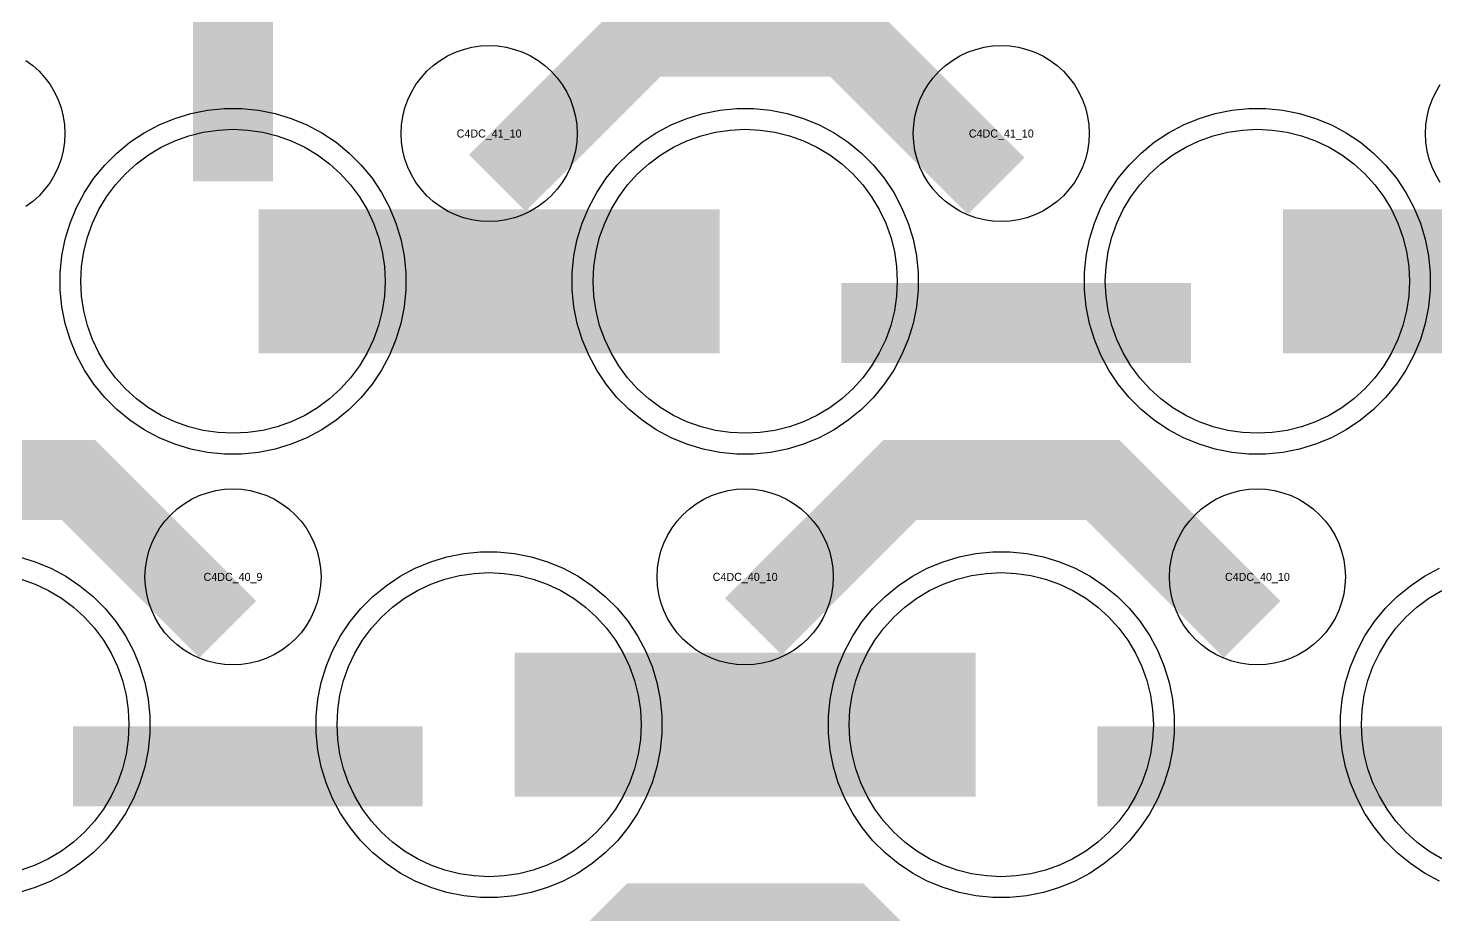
# Model space of a CAD drawing. Extents: x -11880 to 11880, y -14992 to 14992.
# Drawn here: x -8944 to -8504.2, y -9356.4 to -9079.3 of the extents above; entities that cross this region are included whole.
import ezdxf
from ezdxf.enums import TextEntityAlignment as Align

# ---------------------------------------------------------------- set-up
doc = ezdxf.new("R2010")
doc.units = 0
doc.header["$MEASUREMENT"] = 0
for name, color, linetype in [('GDS_775_DT_237', 138, 'CONTINUOUS'), ('RDL1_FS', 34, 'CONTINUOUS'), ('RDL_BS', 160, 'CONTINUOUS')]:
    doc.layers.add(name, color=color, linetype=linetype)

msp = doc.modelspace()

# ---------------------------------------------------------------- linework, layer by layer
at = {"layer": 'RDL1_FS'}
for points in [[(-8880, -9205.944), (-8884.657, -9205.715), (-8889.268, -9205.031), (-8893.791, -9203.899), (-8898.181, -9202.327), (-8902.395, -9200.335), (-8906.395, -9197.937), (-8910.14, -9195.159), (-8913.594, -9192.029), (-8916.724, -9188.575), (-8919.502, -9184.83), (-8921.9, -9180.83), (-8923.892, -9176.616), (-8925.464, -9172.226), (-8926.596, -9167.703), (-8927.28, -9163.092), (-8927.509, -9158.435), (-8927.28, -9153.778), (-8926.596, -9149.167), (-8925.464, -9144.644), (-8923.892, -9140.254), (-8921.9, -9136.04), (-8919.502, -9132.04), (-8916.724, -9128.295), (-8913.594, -9124.841), (-8910.14, -9121.711), (-8906.395, -9118.933), (-8902.395, -9116.535), (-8898.181, -9114.543), (-8893.791, -9112.971), (-8889.268, -9111.839), (-8884.657, -9111.155), (-8880, -9110.926), (-8875.343, -9111.155), (-8870.732, -9111.839), (-8866.209, -9112.971), (-8861.819, -9114.543), (-8857.605, -9116.535), (-8853.605, -9118.933), (-8849.86, -9121.711), (-8846.406, -9124.841), (-8843.276, -9128.295), (-8840.498, -9132.04), (-8838.1, -9136.04), (-8836.108, -9140.254), (-8834.536, -9144.644), (-8833.404, -9149.167), (-8832.72, -9153.778), (-8832.491, -9158.435), (-8832.72, -9163.092), (-8833.404, -9167.703), (-8834.536, -9172.226), (-8836.108, -9176.616), (-8838.1, -9180.83), (-8840.498, -9184.83), (-8843.276, -9188.575), (-8846.406, -9192.029), (-8849.86, -9195.159), (-8853.605, -9197.937), (-8857.605, -9200.335), (-8861.819, -9202.327), (-8866.209, -9203.899), (-8870.732, -9205.031), (-8875.343, -9205.715)], [(-8720, -9205.944), (-8724.657, -9205.715), (-8729.268, -9205.031), (-8733.791, -9203.899), (-8738.181, -9202.327), (-8742.395, -9200.335), (-8746.395, -9197.937), (-8750.14, -9195.159), (-8753.594, -9192.029), (-8756.724, -9188.575), (-8759.502, -9184.83), (-8761.9, -9180.83), (-8763.892, -9176.616), (-8765.464, -9172.226), (-8766.596, -9167.703), (-8767.28, -9163.092), (-8767.509, -9158.435), (-8767.28, -9153.778), (-8766.596, -9149.167), (-8765.464, -9144.644), (-8763.892, -9140.254), (-8761.9, -9136.04), (-8759.502, -9132.04), (-8756.724, -9128.295), (-8753.594, -9124.841), (-8750.14, -9121.711), (-8746.395, -9118.933), (-8742.395, -9116.535), (-8738.181, -9114.543), (-8733.791, -9112.971), (-8729.268, -9111.839), (-8724.657, -9111.155), (-8720, -9110.926), (-8715.343, -9111.155), (-8710.732, -9111.839), (-8706.209, -9112.971), (-8701.819, -9114.543), (-8697.605, -9116.535), (-8693.605, -9118.933), (-8689.86, -9121.711), (-8686.406, -9124.841), (-8683.276, -9128.295), (-8680.498, -9132.04), (-8678.1, -9136.04), (-8676.108, -9140.254), (-8674.536, -9144.644), (-8673.404, -9149.167), (-8672.72, -9153.778), (-8672.491, -9158.435), (-8672.72, -9163.092), (-8673.404, -9167.703), (-8674.536, -9172.226), (-8676.108, -9176.616), (-8678.1, -9180.83), (-8680.498, -9184.83), (-8683.276, -9188.575), (-8686.406, -9192.029), (-8689.86, -9195.159), (-8693.605, -9197.937), (-8697.605, -9200.335), (-8701.819, -9202.327), (-8706.209, -9203.899), (-8710.732, -9205.031), (-8715.343, -9205.715)], [(-8560, -9205.944), (-8564.657, -9205.715), (-8569.268, -9205.031), (-8573.791, -9203.899), (-8578.181, -9202.327), (-8582.395, -9200.335), (-8586.395, -9197.937), (-8590.14, -9195.159), (-8593.594, -9192.029), (-8596.724, -9188.575), (-8599.502, -9184.83), (-8601.9, -9180.83), (-8603.892, -9176.616), (-8605.464, -9172.226), (-8606.596, -9167.703), (-8607.28, -9163.092), (-8607.509, -9158.435), (-8607.28, -9153.778), (-8606.596, -9149.167), (-8605.464, -9144.644), (-8603.892, -9140.254), (-8601.9, -9136.04), (-8599.502, -9132.04), (-8596.724, -9128.295), (-8593.594, -9124.841), (-8590.14, -9121.711), (-8586.395, -9118.933), (-8582.395, -9116.535), (-8578.181, -9114.543), (-8573.791, -9112.971), (-8569.268, -9111.839), (-8564.657, -9111.155), (-8560, -9110.926), (-8555.343, -9111.155), (-8550.732, -9111.839), (-8546.209, -9112.971), (-8541.819, -9114.543), (-8537.605, -9116.535), (-8533.605, -9118.933), (-8529.86, -9121.711), (-8526.406, -9124.841), (-8523.276, -9128.295), (-8520.498, -9132.04), (-8518.1, -9136.04), (-8516.108, -9140.254), (-8514.536, -9144.644), (-8513.404, -9149.167), (-8512.72, -9153.778), (-8512.491, -9158.435), (-8512.72, -9163.092), (-8513.404, -9167.703), (-8514.536, -9172.226), (-8516.108, -9176.616), (-8518.1, -9180.83), (-8520.498, -9184.83), (-8523.276, -9188.575), (-8526.406, -9192.029), (-8529.86, -9195.159), (-8533.605, -9197.937), (-8537.605, -9200.335), (-8541.819, -9202.327), (-8546.209, -9203.899), (-8550.732, -9205.031), (-8555.343, -9205.715)]]:
    msp.add_lwpolyline(points, close=True, dxfattribs=at)
for points in [[(-8871.998, -9158.435, 45, 45, 0), (-8799.998, -9158.435, 45, 45, 0)], [(-8799.998, -9158.435, 45, 45, 0), (-8727.998, -9158.435, 45, 45, 0)], [(-8551.998, -9158.435, 45, 45, 0), (-8479.998, -9158.435, 45, 45, 0)]]:
    msp.add_lwpolyline(points, format="xyseb", dxfattribs=at)
at = {"layer": 'RDL1_FS', "color": 240, "true_color": 0xed1f24}
for points in [[(-8946.209, -9251.536), (-8941.819, -9253.108), (-8937.605, -9255.1), (-8933.605, -9257.498), (-8929.86, -9260.276), (-8926.406, -9263.406), (-8923.276, -9266.86), (-8920.498, -9270.605), (-8918.1, -9274.605), (-8916.108, -9278.819), (-8914.536, -9283.209), (-8913.404, -9287.732), (-8912.72, -9292.343), (-8912.491, -9297), (-8912.72, -9301.657), (-8913.404, -9306.268), (-8914.536, -9310.791), (-8916.108, -9315.181), (-8918.1, -9319.395), (-8920.498, -9323.395), (-8923.276, -9327.14), (-8926.406, -9330.594), (-8929.86, -9333.724), (-8933.605, -9336.502), (-8937.605, -9338.9), (-8941.819, -9340.892), (-8946.209, -9342.464)], [(-8502.395, -9338.9), (-8506.395, -9336.502), (-8510.14, -9333.724), (-8513.594, -9330.594), (-8516.724, -9327.14), (-8519.502, -9323.395), (-8521.9, -9319.395), (-8523.892, -9315.181), (-8525.464, -9310.791), (-8526.596, -9306.268), (-8527.28, -9301.657), (-8527.509, -9297), (-8527.28, -9292.343), (-8526.596, -9287.732), (-8525.464, -9283.209), (-8523.892, -9278.819), (-8521.9, -9274.605), (-8519.502, -9270.605), (-8516.724, -9266.86), (-8513.594, -9263.406), (-8510.14, -9260.276), (-8506.395, -9257.498), (-8502.395, -9255.1)]]:
    msp.add_lwpolyline(points, dxfattribs=at)
for points in [[(-8800, -9344.509), (-8804.657, -9344.28), (-8809.268, -9343.596), (-8813.791, -9342.464), (-8818.181, -9340.892), (-8822.395, -9338.9), (-8826.395, -9336.502), (-8830.14, -9333.724), (-8833.594, -9330.594), (-8836.724, -9327.14), (-8839.502, -9323.395), (-8841.9, -9319.395), (-8843.892, -9315.181), (-8845.464, -9310.791), (-8846.596, -9306.268), (-8847.28, -9301.657), (-8847.509, -9297), (-8847.28, -9292.343), (-8846.596, -9287.732), (-8845.464, -9283.209), (-8843.892, -9278.819), (-8841.9, -9274.605), (-8839.502, -9270.605), (-8836.724, -9266.86), (-8833.594, -9263.406), (-8830.14, -9260.276), (-8826.395, -9257.498), (-8822.395, -9255.1), (-8818.181, -9253.108), (-8813.791, -9251.536), (-8809.268, -9250.404), (-8804.657, -9249.72), (-8800, -9249.491), (-8795.343, -9249.72), (-8790.732, -9250.404), (-8786.209, -9251.536), (-8781.819, -9253.108), (-8777.605, -9255.1), (-8773.605, -9257.498), (-8769.86, -9260.276), (-8766.406, -9263.406), (-8763.276, -9266.86), (-8760.498, -9270.605), (-8758.1, -9274.605), (-8756.108, -9278.819), (-8754.536, -9283.209), (-8753.404, -9287.732), (-8752.72, -9292.343), (-8752.491, -9297), (-8752.72, -9301.657), (-8753.404, -9306.268), (-8754.536, -9310.791), (-8756.108, -9315.181), (-8758.1, -9319.395), (-8760.498, -9323.395), (-8763.276, -9327.14), (-8766.406, -9330.594), (-8769.86, -9333.724), (-8773.605, -9336.502), (-8777.605, -9338.9), (-8781.819, -9340.892), (-8786.209, -9342.464), (-8790.732, -9343.596), (-8795.343, -9344.28)], [(-8640, -9344.509), (-8644.657, -9344.28), (-8649.268, -9343.596), (-8653.791, -9342.464), (-8658.181, -9340.892), (-8662.395, -9338.9), (-8666.395, -9336.502), (-8670.14, -9333.724), (-8673.594, -9330.594), (-8676.724, -9327.14), (-8679.502, -9323.395), (-8681.9, -9319.395), (-8683.892, -9315.181), (-8685.464, -9310.791), (-8686.596, -9306.268), (-8687.28, -9301.657), (-8687.509, -9297), (-8687.28, -9292.343), (-8686.596, -9287.732), (-8685.464, -9283.209), (-8683.892, -9278.819), (-8681.9, -9274.605), (-8679.502, -9270.605), (-8676.724, -9266.86), (-8673.594, -9263.406), (-8670.14, -9260.276), (-8666.395, -9257.498), (-8662.395, -9255.1), (-8658.181, -9253.108), (-8653.791, -9251.536), (-8649.268, -9250.404), (-8644.657, -9249.72), (-8640, -9249.491), (-8635.343, -9249.72), (-8630.732, -9250.404), (-8626.209, -9251.536), (-8621.819, -9253.108), (-8617.605, -9255.1), (-8613.605, -9257.498), (-8609.86, -9260.276), (-8606.406, -9263.406), (-8603.276, -9266.86), (-8600.498, -9270.605), (-8598.1, -9274.605), (-8596.108, -9278.819), (-8594.536, -9283.209), (-8593.404, -9287.732), (-8592.72, -9292.343), (-8592.491, -9297), (-8592.72, -9301.657), (-8593.404, -9306.268), (-8594.536, -9310.791), (-8596.108, -9315.181), (-8598.1, -9319.395), (-8600.498, -9323.395), (-8603.276, -9327.14), (-8606.406, -9330.594), (-8609.86, -9333.724), (-8613.605, -9336.502), (-8617.605, -9338.9), (-8621.819, -9340.892), (-8626.209, -9342.464), (-8630.732, -9343.596), (-8635.343, -9344.28)]]:
    msp.add_lwpolyline(points, close=True, dxfattribs=at)
for points in [[(-8791.998, -9297, 45, 45, 0), (-8719.998, -9297, 45, 45, 0)], [(-8719.998, -9297, 45, 45, 0), (-8647.998, -9297, 45, 45, 0)]]:
    msp.add_lwpolyline(points, format="xyseb", dxfattribs=at)
at = {"layer": 'RDL_BS'}
for points in [[(-8880, -9127.165, 25, 25, 0), (-8880, -9020.388, 25, 25, 0)], [(-8880, -9050.857, 25, 25, 0), (-8880, -9096.477, 25, 25, 0)], [(-8797.438, -9127.749, 25, 25, 0), (-8751.623, -9081.934, 25, 25, 0), (-8718.07, -9081.934, 25, 25, 0)], [(-8641.599, -9128.648, 25, 25, 0), (-8688.313, -9081.934, 25, 25, 0), (-8718.071, -9081.934, 25, 25, 0)], [(-8689.984, -9171.448, 25, 25, 0), (-8580.719, -9171.448, 25, 25, 0)], [(-8881.599, -9267.213, 25, 25, 0), (-8928.313, -9220.499, 25, 25, 0), (-8958.071, -9220.499, 25, 25, 0)], [(-8717.438, -9266.314, 25, 25, 0), (-8671.623, -9220.499, 25, 25, 0), (-8638.07, -9220.499, 25, 25, 0)], [(-8561.599, -9267.213, 25, 25, 0), (-8608.313, -9220.499, 25, 25, 0), (-8638.071, -9220.499, 25, 25, 0)], [(-8797.438, -9404.879, 25, 25, 0), (-8751.623, -9359.064, 25, 25, 0), (-8718.07, -9359.064, 25, 25, 0)], [(-8641.599, -9405.778, 25, 25, 0), (-8688.313, -9359.064, 25, 25, 0), (-8718.071, -9359.064, 25, 25, 0)]]:
    msp.add_lwpolyline(points, format="xyseb", dxfattribs=at)
for points in [[(-8800, -9139.741), (-8802.693, -9139.609), (-8805.365, -9139.213), (-8807.984, -9138.556), (-8810.519, -9137.649), (-8812.956, -9136.497), (-8815.28, -9135.104), (-8817.443, -9133.501), (-8819.442, -9131.689), (-8821.254, -9129.69), (-8822.857, -9127.527), (-8824.25, -9125.203), (-8825.402, -9122.766), (-8826.309, -9120.231), (-8826.966, -9117.612), (-8827.362, -9114.94), (-8827.494, -9112.247), (-8827.362, -9109.554), (-8826.966, -9106.882), (-8826.309, -9104.263), (-8825.402, -9101.728), (-8824.25, -9099.291), (-8822.857, -9096.967), (-8821.254, -9094.804), (-8819.442, -9092.805), (-8817.443, -9090.993), (-8815.28, -9089.39), (-8812.956, -9087.997), (-8810.519, -9086.845), (-8807.984, -9085.938), (-8805.365, -9085.281), (-8802.693, -9084.885), (-8800, -9084.753), (-8797.307, -9084.885), (-8794.635, -9085.281), (-8792.016, -9085.938), (-8789.481, -9086.845), (-8787.044, -9087.997), (-8784.72, -9089.39), (-8782.557, -9090.993), (-8780.558, -9092.805), (-8778.746, -9094.804), (-8777.143, -9096.967), (-8775.75, -9099.291), (-8774.598, -9101.728), (-8773.691, -9104.263), (-8773.034, -9106.882), (-8772.638, -9109.554), (-8772.506, -9112.247), (-8772.638, -9114.94), (-8773.034, -9117.612), (-8773.691, -9120.231), (-8774.598, -9122.766), (-8775.75, -9125.203), (-8777.143, -9127.527), (-8778.746, -9129.69), (-8780.558, -9131.689), (-8782.557, -9133.501), (-8784.72, -9135.104), (-8787.044, -9136.497), (-8789.481, -9137.649), (-8792.016, -9138.556), (-8794.635, -9139.213), (-8797.307, -9139.609)], [(-8640, -9139.741), (-8642.693, -9139.609), (-8645.365, -9139.213), (-8647.984, -9138.556), (-8650.519, -9137.649), (-8652.956, -9136.497), (-8655.28, -9135.104), (-8657.443, -9133.501), (-8659.442, -9131.689), (-8661.254, -9129.69), (-8662.857, -9127.527), (-8664.25, -9125.203), (-8665.402, -9122.766), (-8666.309, -9120.231), (-8666.966, -9117.612), (-8667.362, -9114.94), (-8667.494, -9112.247), (-8667.362, -9109.554), (-8666.966, -9106.882), (-8666.309, -9104.263), (-8665.402, -9101.728), (-8664.25, -9099.291), (-8662.857, -9096.967), (-8661.254, -9094.804), (-8659.442, -9092.805), (-8657.443, -9090.993), (-8655.28, -9089.39), (-8652.956, -9087.997), (-8650.519, -9086.845), (-8647.984, -9085.938), (-8645.365, -9085.281), (-8642.693, -9084.885), (-8640, -9084.753), (-8637.307, -9084.885), (-8634.635, -9085.281), (-8632.016, -9085.938), (-8629.481, -9086.845), (-8627.044, -9087.997), (-8624.72, -9089.39), (-8622.557, -9090.993), (-8620.558, -9092.805), (-8618.746, -9094.804), (-8617.143, -9096.967), (-8615.75, -9099.291), (-8614.598, -9101.728), (-8613.691, -9104.263), (-8613.034, -9106.882), (-8612.638, -9109.554), (-8612.506, -9112.247), (-8612.638, -9114.94), (-8613.034, -9117.612), (-8613.691, -9120.231), (-8614.598, -9122.766), (-8615.75, -9125.203), (-8617.143, -9127.527), (-8618.746, -9129.69), (-8620.558, -9131.689), (-8622.557, -9133.501), (-8624.72, -9135.104), (-8627.044, -9136.497), (-8629.481, -9137.649), (-8632.016, -9138.556), (-8634.635, -9139.213), (-8637.307, -9139.609)], [(-8882.644, -9212.435), (-8887.938, -9211.918), (-8893.165, -9210.872), (-8898.205, -9209.341), (-8903.115, -9207.31), (-8907.777, -9204.818), (-8912.191, -9201.871), (-8916.292, -9198.509), (-8920.074, -9194.727), (-8923.436, -9190.626), (-8926.383, -9186.212), (-8928.875, -9181.55), (-8930.906, -9176.64), (-8932.437, -9171.6), (-8933.483, -9166.373), (-8934, -9161.079), (-8934, -9155.791), (-8933.483, -9150.497), (-8932.437, -9145.27), (-8930.906, -9140.23), (-8928.875, -9135.32), (-8926.383, -9130.658), (-8923.436, -9126.244), (-8920.074, -9122.143), (-8916.292, -9118.361), (-8912.191, -9114.999), (-8907.777, -9112.052), (-8903.115, -9109.56), (-8898.205, -9107.529), (-8893.165, -9105.998), (-8887.938, -9104.952), (-8882.644, -9104.435), (-8877.356, -9104.435), (-8872.062, -9104.952), (-8866.835, -9105.998), (-8861.795, -9107.529), (-8856.885, -9109.56), (-8852.223, -9112.052), (-8847.809, -9114.999), (-8843.708, -9118.361), (-8839.926, -9122.143), (-8836.564, -9126.244), (-8833.617, -9130.658), (-8831.125, -9135.32), (-8829.094, -9140.23), (-8827.563, -9145.27), (-8826.517, -9150.497), (-8826, -9155.791), (-8826, -9161.079), (-8826.517, -9166.373), (-8827.563, -9171.6), (-8829.094, -9176.64), (-8831.125, -9181.55), (-8833.617, -9186.212), (-8836.564, -9190.626), (-8839.926, -9194.727), (-8843.708, -9198.509), (-8847.809, -9201.871), (-8852.223, -9204.818), (-8856.885, -9207.31), (-8861.795, -9209.341), (-8866.835, -9210.872), (-8872.062, -9211.918), (-8877.356, -9212.435)], [(-8722.644, -9212.435), (-8727.938, -9211.918), (-8733.165, -9210.872), (-8738.205, -9209.341), (-8743.115, -9207.31), (-8747.777, -9204.818), (-8752.191, -9201.871), (-8756.292, -9198.509), (-8760.074, -9194.727), (-8763.436, -9190.626), (-8766.383, -9186.212), (-8768.875, -9181.55), (-8770.906, -9176.64), (-8772.437, -9171.6), (-8773.483, -9166.373), (-8774, -9161.079), (-8774, -9155.791), (-8773.483, -9150.497), (-8772.437, -9145.27), (-8770.906, -9140.23), (-8768.875, -9135.32), (-8766.383, -9130.658), (-8763.436, -9126.244), (-8760.074, -9122.143), (-8756.292, -9118.361), (-8752.191, -9114.999), (-8747.777, -9112.052), (-8743.115, -9109.56), (-8738.205, -9107.529), (-8733.165, -9105.998), (-8727.938, -9104.952), (-8722.644, -9104.435), (-8717.356, -9104.435), (-8712.062, -9104.952), (-8706.835, -9105.998), (-8701.795, -9107.529), (-8696.885, -9109.56), (-8692.223, -9112.052), (-8687.809, -9114.999), (-8683.708, -9118.361), (-8679.926, -9122.143), (-8676.564, -9126.244), (-8673.617, -9130.658), (-8671.125, -9135.32), (-8669.094, -9140.23), (-8667.563, -9145.27), (-8666.517, -9150.497), (-8666, -9155.791), (-8666, -9161.079), (-8666.517, -9166.373), (-8667.563, -9171.6), (-8669.094, -9176.64), (-8671.125, -9181.55), (-8673.617, -9186.212), (-8676.564, -9190.626), (-8679.926, -9194.727), (-8683.708, -9198.509), (-8687.809, -9201.871), (-8692.223, -9204.818), (-8696.885, -9207.31), (-8701.795, -9209.341), (-8706.835, -9210.872), (-8712.062, -9211.918), (-8717.356, -9212.435)], [(-8562.644, -9212.435), (-8567.938, -9211.918), (-8573.165, -9210.872), (-8578.205, -9209.341), (-8583.115, -9207.31), (-8587.777, -9204.818), (-8592.191, -9201.871), (-8596.292, -9198.509), (-8600.074, -9194.727), (-8603.436, -9190.626), (-8606.383, -9186.212), (-8608.875, -9181.55), (-8610.906, -9176.64), (-8612.437, -9171.6), (-8613.483, -9166.373), (-8614, -9161.079), (-8614, -9155.791), (-8613.483, -9150.497), (-8612.437, -9145.27), (-8610.906, -9140.23), (-8608.875, -9135.32), (-8606.383, -9130.658), (-8603.436, -9126.244), (-8600.074, -9122.143), (-8596.292, -9118.361), (-8592.191, -9114.999), (-8587.777, -9112.052), (-8583.115, -9109.56), (-8578.205, -9107.529), (-8573.165, -9105.998), (-8567.938, -9104.952), (-8562.644, -9104.435), (-8557.356, -9104.435), (-8552.062, -9104.952), (-8546.835, -9105.998), (-8541.795, -9107.529), (-8536.885, -9109.56), (-8532.223, -9112.052), (-8527.809, -9114.999), (-8523.708, -9118.361), (-8519.926, -9122.143), (-8516.564, -9126.244), (-8513.617, -9130.658), (-8511.125, -9135.32), (-8509.094, -9140.23), (-8507.563, -9145.27), (-8506.517, -9150.497), (-8506, -9155.791), (-8506, -9161.079), (-8506.517, -9166.373), (-8507.563, -9171.6), (-8509.094, -9176.64), (-8511.125, -9181.55), (-8513.617, -9186.212), (-8516.564, -9190.626), (-8519.926, -9194.727), (-8523.708, -9198.509), (-8527.809, -9201.871), (-8532.223, -9204.818), (-8536.885, -9207.31), (-8541.795, -9209.341), (-8546.835, -9210.872), (-8552.062, -9211.918), (-8557.356, -9212.435)], [(-8880, -9278.306), (-8882.693, -9278.174), (-8885.365, -9277.778), (-8887.984, -9277.121), (-8890.519, -9276.214), (-8892.956, -9275.062), (-8895.28, -9273.669), (-8897.443, -9272.066), (-8899.442, -9270.254), (-8901.254, -9268.255), (-8902.857, -9266.092), (-8904.25, -9263.768), (-8905.402, -9261.331), (-8906.309, -9258.796), (-8906.966, -9256.177), (-8907.362, -9253.505), (-8907.494, -9250.812), (-8907.362, -9248.119), (-8906.966, -9245.447), (-8906.309, -9242.828), (-8905.402, -9240.293), (-8904.25, -9237.856), (-8902.857, -9235.532), (-8901.254, -9233.369), (-8899.442, -9231.37), (-8897.443, -9229.558), (-8895.28, -9227.955), (-8892.956, -9226.562), (-8890.519, -9225.41), (-8887.984, -9224.503), (-8885.365, -9223.846), (-8882.693, -9223.45), (-8880, -9223.318), (-8877.307, -9223.45), (-8874.635, -9223.846), (-8872.016, -9224.503), (-8869.481, -9225.41), (-8867.044, -9226.562), (-8864.72, -9227.955), (-8862.557, -9229.558), (-8860.558, -9231.37), (-8858.746, -9233.369), (-8857.143, -9235.532), (-8855.75, -9237.856), (-8854.598, -9240.293), (-8853.691, -9242.828), (-8853.034, -9245.447), (-8852.638, -9248.119), (-8852.506, -9250.812), (-8852.638, -9253.505), (-8853.034, -9256.177), (-8853.691, -9258.796), (-8854.598, -9261.331), (-8855.75, -9263.768), (-8857.143, -9266.092), (-8858.746, -9268.255), (-8860.558, -9270.254), (-8862.557, -9272.066), (-8864.72, -9273.669), (-8867.044, -9275.062), (-8869.481, -9276.214), (-8872.016, -9277.121), (-8874.635, -9277.778), (-8877.307, -9278.174)], [(-8720, -9278.306), (-8722.693, -9278.174), (-8725.365, -9277.778), (-8727.984, -9277.121), (-8730.519, -9276.214), (-8732.956, -9275.062), (-8735.28, -9273.669), (-8737.443, -9272.066), (-8739.442, -9270.254), (-8741.254, -9268.255), (-8742.857, -9266.092), (-8744.25, -9263.768), (-8745.402, -9261.331), (-8746.309, -9258.796), (-8746.966, -9256.177), (-8747.362, -9253.505), (-8747.494, -9250.812), (-8747.362, -9248.119), (-8746.966, -9245.447), (-8746.309, -9242.828), (-8745.402, -9240.293), (-8744.25, -9237.856), (-8742.857, -9235.532), (-8741.254, -9233.369), (-8739.442, -9231.37), (-8737.443, -9229.558), (-8735.28, -9227.955), (-8732.956, -9226.562), (-8730.519, -9225.41), (-8727.984, -9224.503), (-8725.365, -9223.846), (-8722.693, -9223.45), (-8720, -9223.318), (-8717.307, -9223.45), (-8714.635, -9223.846), (-8712.016, -9224.503), (-8709.481, -9225.41), (-8707.044, -9226.562), (-8704.72, -9227.955), (-8702.557, -9229.558), (-8700.558, -9231.37), (-8698.746, -9233.369), (-8697.143, -9235.532), (-8695.75, -9237.856), (-8694.598, -9240.293), (-8693.691, -9242.828), (-8693.034, -9245.447), (-8692.638, -9248.119), (-8692.506, -9250.812), (-8692.638, -9253.505), (-8693.034, -9256.177), (-8693.691, -9258.796), (-8694.598, -9261.331), (-8695.75, -9263.768), (-8697.143, -9266.092), (-8698.746, -9268.255), (-8700.558, -9270.254), (-8702.557, -9272.066), (-8704.72, -9273.669), (-8707.044, -9275.062), (-8709.481, -9276.214), (-8712.016, -9277.121), (-8714.635, -9277.778), (-8717.307, -9278.174)], [(-8560, -9278.306), (-8562.693, -9278.174), (-8565.365, -9277.778), (-8567.984, -9277.121), (-8570.519, -9276.214), (-8572.956, -9275.062), (-8575.28, -9273.669), (-8577.443, -9272.066), (-8579.442, -9270.254), (-8581.254, -9268.255), (-8582.857, -9266.092), (-8584.25, -9263.768), (-8585.402, -9261.331), (-8586.309, -9258.796), (-8586.966, -9256.177), (-8587.362, -9253.505), (-8587.494, -9250.812), (-8587.362, -9248.119), (-8586.966, -9245.447), (-8586.309, -9242.828), (-8585.402, -9240.293), (-8584.25, -9237.856), (-8582.857, -9235.532), (-8581.254, -9233.369), (-8579.442, -9231.37), (-8577.443, -9229.558), (-8575.28, -9227.955), (-8572.956, -9226.562), (-8570.519, -9225.41), (-8567.984, -9224.503), (-8565.365, -9223.846), (-8562.693, -9223.45), (-8560, -9223.318), (-8557.307, -9223.45), (-8554.635, -9223.846), (-8552.016, -9224.503), (-8549.481, -9225.41), (-8547.044, -9226.562), (-8544.72, -9227.955), (-8542.557, -9229.558), (-8540.558, -9231.37), (-8538.746, -9233.369), (-8537.143, -9235.532), (-8535.75, -9237.856), (-8534.598, -9240.293), (-8533.691, -9242.828), (-8533.034, -9245.447), (-8532.638, -9248.119), (-8532.506, -9250.812), (-8532.638, -9253.505), (-8533.034, -9256.177), (-8533.691, -9258.796), (-8534.598, -9261.331), (-8535.75, -9263.768), (-8537.143, -9266.092), (-8538.746, -9268.255), (-8540.558, -9270.254), (-8542.557, -9272.066), (-8544.72, -9273.669), (-8547.044, -9275.062), (-8549.481, -9276.214), (-8552.016, -9277.121), (-8554.635, -9277.778), (-8557.307, -9278.174)]]:
    msp.add_lwpolyline(points, close=True, dxfattribs=at)
for points in [[(-8944.72, -9089.39), (-8942.557, -9090.993), (-8940.558, -9092.805), (-8938.746, -9094.804), (-8937.143, -9096.967), (-8935.75, -9099.291), (-8934.598, -9101.728), (-8933.691, -9104.263), (-8933.034, -9106.882), (-8932.638, -9109.554), (-8932.506, -9112.247), (-8932.638, -9114.94), (-8933.034, -9117.612), (-8933.691, -9120.231), (-8934.598, -9122.766), (-8935.75, -9125.203), (-8937.143, -9127.527), (-8938.746, -9129.69), (-8940.558, -9131.689), (-8942.557, -9133.501), (-8944.72, -9135.104)], [(-8502.857, -9127.527), (-8504.25, -9125.203), (-8505.402, -9122.766), (-8506.309, -9120.231), (-8506.966, -9117.612), (-8507.362, -9114.94), (-8507.494, -9112.247), (-8507.362, -9109.554), (-8506.966, -9106.882), (-8506.309, -9104.263), (-8505.402, -9101.728), (-8504.25, -9099.291), (-8502.857, -9096.967)]]:
    msp.add_lwpolyline(points, dxfattribs=at)
at = {"layer": 'RDL_BS', "color": 240, "true_color": 0xed1f24}
for points in [[(-8802.644, -9351), (-8807.938, -9350.483), (-8813.165, -9349.437), (-8818.205, -9347.906), (-8823.115, -9345.875), (-8827.777, -9343.383), (-8832.191, -9340.436), (-8836.292, -9337.074), (-8840.074, -9333.292), (-8843.436, -9329.191), (-8846.383, -9324.777), (-8848.875, -9320.115), (-8850.906, -9315.205), (-8852.437, -9310.165), (-8853.483, -9304.938), (-8854, -9299.644), (-8854, -9294.356), (-8853.483, -9289.062), (-8852.437, -9283.835), (-8850.906, -9278.795), (-8848.875, -9273.885), (-8846.383, -9269.223), (-8843.436, -9264.809), (-8840.074, -9260.708), (-8836.292, -9256.926), (-8832.191, -9253.564), (-8827.777, -9250.617), (-8823.115, -9248.125), (-8818.205, -9246.094), (-8813.165, -9244.563), (-8807.938, -9243.517), (-8802.644, -9243), (-8797.356, -9243), (-8792.062, -9243.517), (-8786.835, -9244.563), (-8781.795, -9246.094), (-8776.885, -9248.125), (-8772.223, -9250.617), (-8767.809, -9253.564), (-8763.708, -9256.926), (-8759.926, -9260.708), (-8756.564, -9264.809), (-8753.617, -9269.223), (-8751.125, -9273.885), (-8749.094, -9278.795), (-8747.563, -9283.835), (-8746.517, -9289.062), (-8746, -9294.356), (-8746, -9299.644), (-8746.517, -9304.938), (-8747.563, -9310.165), (-8749.094, -9315.205), (-8751.125, -9320.115), (-8753.617, -9324.777), (-8756.564, -9329.191), (-8759.926, -9333.292), (-8763.708, -9337.074), (-8767.809, -9340.436), (-8772.223, -9343.383), (-8776.885, -9345.875), (-8781.795, -9347.906), (-8786.835, -9349.437), (-8792.062, -9350.483), (-8797.356, -9351)], [(-8642.644, -9351), (-8647.938, -9350.483), (-8653.165, -9349.437), (-8658.205, -9347.906), (-8663.115, -9345.875), (-8667.777, -9343.383), (-8672.191, -9340.436), (-8676.292, -9337.074), (-8680.074, -9333.292), (-8683.436, -9329.191), (-8686.383, -9324.777), (-8688.875, -9320.115), (-8690.906, -9315.205), (-8692.437, -9310.165), (-8693.483, -9304.938), (-8694, -9299.644), (-8694, -9294.356), (-8693.483, -9289.062), (-8692.437, -9283.835), (-8690.906, -9278.795), (-8688.875, -9273.885), (-8686.383, -9269.223), (-8683.436, -9264.809), (-8680.074, -9260.708), (-8676.292, -9256.926), (-8672.191, -9253.564), (-8667.777, -9250.617), (-8663.115, -9248.125), (-8658.205, -9246.094), (-8653.165, -9244.563), (-8647.938, -9243.517), (-8642.644, -9243), (-8637.356, -9243), (-8632.062, -9243.517), (-8626.835, -9244.563), (-8621.795, -9246.094), (-8616.885, -9248.125), (-8612.223, -9250.617), (-8607.809, -9253.564), (-8603.708, -9256.926), (-8599.926, -9260.708), (-8596.564, -9264.809), (-8593.617, -9269.223), (-8591.125, -9273.885), (-8589.094, -9278.795), (-8587.563, -9283.835), (-8586.517, -9289.062), (-8586, -9294.356), (-8586, -9299.644), (-8586.517, -9304.938), (-8587.563, -9310.165), (-8589.094, -9315.205), (-8591.125, -9320.115), (-8593.617, -9324.777), (-8596.564, -9329.191), (-8599.926, -9333.292), (-8603.708, -9337.074), (-8607.809, -9340.436), (-8612.223, -9343.383), (-8616.885, -9345.875), (-8621.795, -9347.906), (-8626.835, -9349.437), (-8632.062, -9350.483), (-8637.356, -9351)]]:
    msp.add_lwpolyline(points, close=True, dxfattribs=at)
for points in [[(-8946.835, -9244.563), (-8941.795, -9246.094), (-8936.885, -9248.125), (-8932.223, -9250.617), (-8927.809, -9253.564), (-8923.708, -9256.926), (-8919.926, -9260.708), (-8916.564, -9264.809), (-8913.617, -9269.223), (-8911.125, -9273.885), (-8909.094, -9278.795), (-8907.563, -9283.835), (-8906.517, -9289.062), (-8906, -9294.356), (-8906, -9299.644), (-8906.517, -9304.938), (-8907.563, -9310.165), (-8909.094, -9315.205), (-8911.125, -9320.115), (-8913.617, -9324.777), (-8916.564, -9329.191), (-8919.926, -9333.292), (-8923.708, -9337.074), (-8927.809, -9340.436), (-8932.223, -9343.383), (-8936.885, -9345.875), (-8941.795, -9347.906), (-8946.835, -9349.437)], [(-8503.115, -9345.875), (-8507.777, -9343.383), (-8512.191, -9340.436), (-8516.292, -9337.074), (-8520.074, -9333.292), (-8523.436, -9329.191), (-8526.383, -9324.777), (-8528.875, -9320.115), (-8530.906, -9315.205), (-8532.437, -9310.165), (-8533.483, -9304.938), (-8534, -9299.644), (-8534, -9294.356), (-8533.483, -9289.062), (-8532.437, -9283.835), (-8530.906, -9278.795), (-8528.875, -9273.885), (-8526.383, -9269.223), (-8523.436, -9264.809), (-8520.074, -9260.708), (-8516.292, -9256.926), (-8512.191, -9253.564), (-8507.777, -9250.617), (-8503.115, -9248.125)]]:
    msp.add_lwpolyline(points, dxfattribs=at)
for points in [[(-8929.984, -9310.013, 25, 25, 0), (-8820.719, -9310.013, 25, 25, 0)], [(-8609.984, -9310.013, 25, 25, 0), (-8500.719, -9310.013, 25, 25, 0)]]:
    msp.add_lwpolyline(points, format="xyseb", dxfattribs=at)

# ---------------------------------------------------------------- texts
at = {"layer": 'GDS_775_DT_237'}
for s, p in [('C4DC_41_10', (-8800, -9112.247)), ('C4DC_41_10', (-8800, -9112.247)), ('C4DC_41_10', (-8640, -9112.247)), ('C4DC_41_10', (-8640, -9112.247)), ('C4DC_40_9', (-8880, -9250.812)), ('C4DC_40_9', (-8880, -9250.812)), ('C4DC_40_10', (-8720, -9250.812)), ('C4DC_40_10', (-8720, -9250.812)), ('C4DC_40_10', (-8560, -9250.812)), ('C4DC_40_10', (-8560, -9250.812))]:
    msp.add_text(s, height=2.5, dxfattribs=at).set_placement(p, align=Align.MIDDLE_CENTER)

doc.saveas('drawing.dxf')
